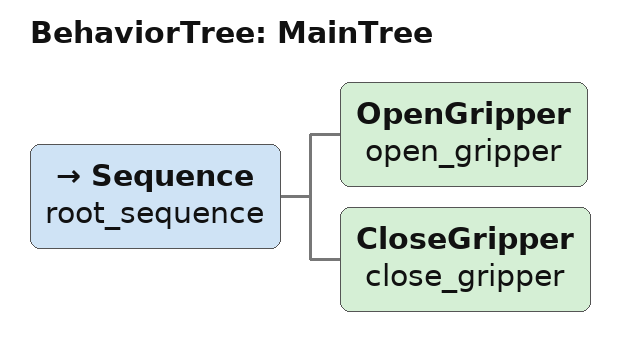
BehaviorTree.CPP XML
<root BTCPP_format = "4" main_tree_to_execute = "MainTree" >
    <BehaviorTree ID="MainTree">
       <Sequence name="root_sequence">
           <OpenGripper    name="open_gripper"/>
           <CloseGripper   name="close_gripper"/>
       </Sequence>
    </BehaviorTree>
</root>
